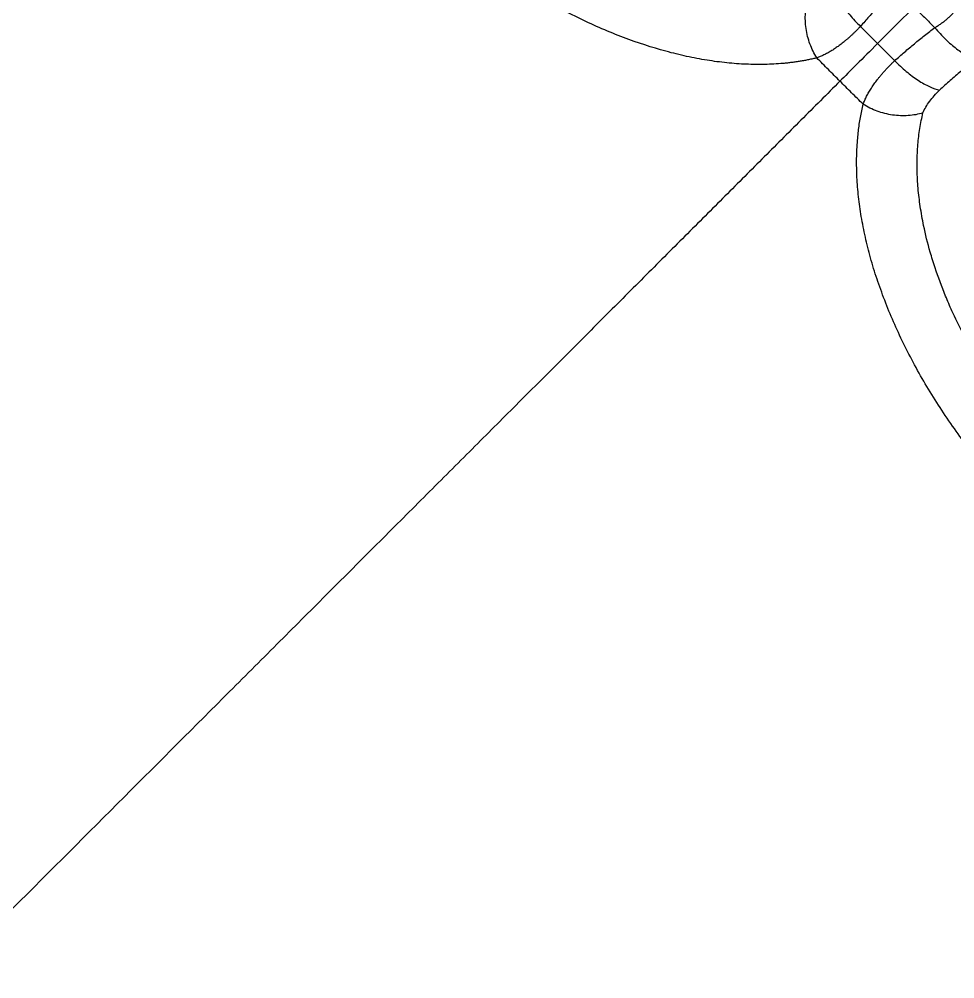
# Model space of a CAD drawing. Extents: x 0 to 84, y -21 to 126.
# Drawn here: x 62.348 to 66.518, y 55.958 to 60.236 of the extents above; entities that cross this region are included whole.
import ezdxf

# ---------------------------------------------------------------- set-up
doc = ezdxf.new("R2010")
doc.units = 0
doc.header["$MEASUREMENT"] = 0
doc.layers.add('1', color=4, linetype='Continuous')

# ---------------------------------------------------------------- blocks, each defined once
blk = doc.blocks.new('PRODIGY')
at = {"layer": '1', "color": 3, "linetype": 'Continuous', "lineweight": 25, "flags": 128}
blk.add_lwpolyline([(66.3369, 60.29), (66.2554, 60.2085), (66.1739, 60.127)], dxfattribs=at)
at = {"layer": '1', "color": 3, "linetype": 'Continuous', "lineweight": 25}
for points, knots in [([(65.9062, 66.8263), (66.0398, 66.6902), (66.3114, 66.4135), (66.7112, 66.0071), (67.0952, 65.617), (67.4487, 65.2582), (67.7716, 64.9305), (68.0462, 64.6519), (68.2761, 64.4186), (68.4654, 64.2264), (68.6359, 64.0533), (68.7883, 63.8985), (68.9326, 63.7518), (69.0977, 63.5839), (69.2992, 63.3791), (69.5434, 63.1306), (69.8182, 62.8509), (70.1236, 62.5399), (70.4595, 62.1977), (70.8181, 61.8321), (71.1983, 61.4444), (71.5992, 61.0358), (72.0275, 60.5996), (72.4687, 60.1506), (72.7675, 59.8472), (72.9142, 59.6983)], [0, 0, 0, 0, 0.057228, 0.116342, 0.171086, 0.221472, 0.267495, 0.309155, 0.33883, 0.365816, 0.390114, 0.411724, 0.431001, 0.451886, 0.482371, 0.517227, 0.556456, 0.600057, 0.648032, 0.700383, 0.753757, 0.811031, 0.872192, 0.937257, 1, 1, 1, 1]), ([(65.9031, 60.063), (65.897, 60.0615), (65.8849, 60.0587), (65.8665, 60.0548), (65.8479, 60.0513), (65.8292, 60.048), (65.8102, 60.0451), (65.7911, 60.0426), (65.7718, 60.0403), (65.7325, 60.0364), (65.6721, 60.0331), (65.5885, 60.034), (65.5025, 60.0402), (65.4137, 60.052), (65.3231, 60.0691), (65.1995, 60.0993), (65.0415, 60.1508), (64.8491, 60.2336), (64.657, 60.3366), (64.4681, 60.4584), (64.2856, 60.5968), (64.1123, 60.7496), (63.9507, 60.9145), (63.8275, 61.0597), (63.7371, 61.1791), (63.6735, 61.2701), (63.6144, 61.362), (63.5599, 61.4546), (63.5104, 61.5474), (63.4748, 61.6217), (63.4503, 61.6773), (63.4348, 61.7143), (63.4202, 61.7512), (63.4064, 61.7878), (63.398, 61.8122), (63.3938, 61.8243)], [0, 0, 0, 0, 0.00766, 0.015306, 0.022938, 0.030557, 0.038166, 0.045764, 0.053355, 0.060938, 0.091709, 0.122248, 0.153213, 0.183946, 0.215071, 0.24603, 0.308423, 0.371082, 0.433937, 0.496903, 0.559901, 0.622875, 0.685804, 0.748678, 0.78012, 0.811538, 0.843012, 0.874368, 0.905822, 0.937182, 0.949798, 0.962378, 0.974932, 0.987469, 1, 1, 1, 1]), ([(65.9662, 60.4038), (65.9692, 60.3899), (65.9745, 60.3746), (65.9895, 60.3422), (65.9991, 60.325), (66.0221, 60.2901), (66.0353, 60.2723), (66.0647, 60.2373), (66.0807, 60.22), (66.0976, 60.2036)], [0, 0, 0, 0, 0.25, 0.25, 0.5, 0.5, 0.75, 0.75, 1, 1, 1, 1]), ([(66.2447, 60.3824), (66.2389, 60.3747), (66.2273, 60.3593), (66.2096, 60.3365), (66.1916, 60.3138), (66.1734, 60.2914), (66.1549, 60.2691), (66.136, 60.2471), (66.117, 60.2252), (66.104, 60.2108), (66.0976, 60.2036)], [0, 0, 0, 0, 0.124555, 0.24921, 0.373977, 0.498871, 0.623906, 0.749097, 0.874457, 1, 1, 1, 1]), ([(65.9031, 60.063), (65.891, 60.0822), (65.8807, 60.1033), (65.8646, 60.1475), (65.8587, 60.1707), (65.852, 60.2174), (65.8511, 60.241), (65.8543, 60.2866), (65.8584, 60.3088), (65.8648, 60.3293)], [0, 0, 0, 0, 0.25, 0.25, 0.5, 0.5, 0.75, 0.75, 1, 1, 1, 1]), ([(66.3369, 60.29), (66.3522, 60.2748), (66.3675, 60.2595), (66.3983, 60.2287), (66.4138, 60.2132), (66.4293, 60.1978)], [0, 0, 0, 0, 0.5, 0.5, 1, 1, 1, 1]), ([(66.4293, 60.1978), (66.4318, 60.1993), (66.4367, 60.2024), (66.4438, 60.207), (66.4508, 60.2117), (66.4575, 60.2165), (66.464, 60.2212), (66.4703, 60.226), (66.4763, 60.2308), (66.4821, 60.2355), (66.4877, 60.2403), (66.493, 60.245), (66.4979, 60.2497), (66.5026, 60.2543), (66.507, 60.2588), (66.5111, 60.2633), (66.5149, 60.2677), (66.5171, 60.2706), (66.5183, 60.272)], [0, 0, 0, 0, 0.060903, 0.121923, 0.183081, 0.244399, 0.305896, 0.367595, 0.429515, 0.491677, 0.554101, 0.616805, 0.67981, 0.743135, 0.806798, 0.870818, 0.935213, 1, 1, 1, 1]), ([(66.0976, 60.2036), (66.0945, 60.2004), (66.0885, 60.1941), (66.0794, 60.1849), (66.0704, 60.1759), (66.0613, 60.1672), (66.0522, 60.1588), (66.0431, 60.1507), (66.034, 60.1429), (66.025, 60.1354), (66.0159, 60.1281), (66.0069, 60.1212), (65.9955, 60.1128), (65.9819, 60.1033), (65.9659, 60.0932), (65.95, 60.084), (65.9342, 60.0759), (65.9186, 60.0688), (65.9083, 60.0649), (65.9031, 60.063)], [0, 0, 0, 0, 0.0465715, 0.0930168, 0.1393444, 0.185563, 0.2316815, 0.2777088, 0.3236538, 0.3695255, 0.4153332, 0.4610858, 0.5067926, 0.5884608, 0.670271, 0.7522768, 0.8345316, 0.9170884, 1, 1, 1, 1]), ([(66.2505, 60.0506), (66.2577, 60.0571), (66.2721, 60.07), (66.294, 60.0891), (66.3161, 60.1079), (66.3383, 60.1265), (66.3608, 60.1447), (66.3834, 60.1627), (66.4062, 60.1804), (66.4216, 60.192), (66.4293, 60.1978)], [0, 0, 0, 0, 0.125544, 0.250903, 0.376094, 0.501129, 0.626023, 0.750791, 0.875445, 1, 1, 1, 1]), ([(66.4293, 60.1978), (66.4444, 60.1796), (66.4604, 60.1622), (66.493, 60.1307), (66.5096, 60.1164), (66.5421, 60.0921), (66.5581, 60.0821), (66.5881, 60.0668), (66.6022, 60.0617), (66.6148, 60.0592)], [0, 0, 0, 0, 0.25, 0.25, 0.5, 0.5, 0.75, 0.75, 1, 1, 1, 1]), ([(66.1739, 60.127), (66.141, 60.094), (66.1098, 60.0629), (66.0533, 60.0064), (66.0279, 59.981), (66.0064, 59.9594)], [0, 0, 0, 0, 0.5, 0.5, 1, 1, 1, 1]), ([(66.0064, 59.9594), (65.9892, 59.9766), (65.9547, 60.0111), (65.9204, 60.0456), (65.9031, 60.063)], [0, 0, 0, 0, 0.498353, 1, 1, 1, 1]), ([(66.6148, 60.0592), (66.6071, 60.0532), (66.5916, 60.041), (66.5684, 60.0222), (66.545, 60.0029), (66.5216, 59.9829), (66.498, 59.9623), (66.4743, 59.9411), (66.4586, 59.9266), (66.4507, 59.9193)], [0, 0, 0, 0, 0.1359883, 0.27424, 0.414771, 0.5575971, 0.7027338, 0.8501965, 1, 1, 1, 1]), ([(66.1099, 59.8562), (66.111, 59.8591), (66.1131, 59.8651), (66.1169, 59.874), (66.1209, 59.883), (66.1253, 59.8921), (66.13, 59.9012), (66.1351, 59.9104), (66.1406, 59.9196), (66.1463, 59.9288), (66.1525, 59.9381), (66.1589, 59.9474), (66.1657, 59.9567), (66.1728, 59.9661), (66.1802, 59.9754), (66.1879, 59.9848), (66.196, 59.9942), (66.2043, 60.0036), (66.213, 60.0131), (66.2219, 60.0225), (66.2311, 60.0319), (66.2406, 60.0413), (66.2472, 60.0475), (66.2505, 60.0506)], [0, 0, 0, 0, 0.047693, 0.095313, 0.14287, 0.190376, 0.23784, 0.285272, 0.332684, 0.380085, 0.427485, 0.474896, 0.522328, 0.56979, 0.617293, 0.664847, 0.712463, 0.760149, 0.807918, 0.855777, 0.903737, 0.951808, 1, 1, 1, 1]), ([(66.2505, 60.0506), (66.2669, 60.0338), (66.2842, 60.0177), (66.3192, 59.9884), (66.337, 59.9751), (66.372, 59.9522), (66.3891, 59.9426), (66.4215, 59.9276), (66.4368, 59.9223), (66.4507, 59.9193)], [0, 0, 0, 0, 0.25, 0.25, 0.5, 0.5, 0.75, 0.75, 1, 1, 1, 1]), ([(66.0064, 59.9594), (65.9484, 59.9015), (65.8905, 59.8435), (65.7745, 59.7275), (65.7164, 59.6695), (65.6001, 59.5531), (65.5417, 59.4948), (65.4238, 59.3769), (65.3644, 59.3174), (65.2433, 59.1964), (65.1817, 59.1348), (65.0575, 59.0105), (64.9949, 58.9479), (64.8691, 58.8222), (64.806, 58.7591), (64.6791, 58.6322), (64.6152, 58.5683), (64.4861, 58.4392), (64.4209, 58.3739), (64.2877, 58.2408), (64.2198, 58.1729), (64.0821, 58.0352), (64.0124, 57.9655), (63.8715, 57.8245), (63.8003, 57.7533), (63.6563, 57.6094), (63.5836, 57.5367), (63.4362, 57.3893), (63.3615, 57.3146), (63.1336, 57.0866), (62.9764, 56.9295), (62.6539, 56.6069), (62.4885, 56.4416), (62.1509, 56.1039), (61.9785, 55.9316), (61.6289, 55.582), (61.4516, 55.4047), (61.0942, 55.0473), (60.9141, 54.8671), (60.5532, 54.5063), (60.3727, 54.3258), (60.0128, 53.9659), (59.8335, 53.7866), (59.4771, 53.4302), (59.3001, 53.2531), (58.9488, 52.9019), (58.7746, 52.7277), (58.6013, 52.5544)], [0, 0, 0, 0, 0.03125, 0.03125, 0.0625, 0.0625, 0.09375, 0.09375, 0.125, 0.125, 0.15625, 0.15625, 0.1875, 0.1875, 0.21875, 0.21875, 0.25, 0.25, 0.28125, 0.28125, 0.3125, 0.3125, 0.34375, 0.34375, 0.375, 0.375, 0.40625, 0.40625, 0.4375, 0.4375, 0.5, 0.5, 0.5625, 0.5625, 0.625, 0.625, 0.6875, 0.6875, 0.75, 0.75, 0.8125, 0.8125, 0.875, 0.875, 0.9375, 0.9375, 1, 1, 1, 1]), ([(66.1099, 59.8562), (66.0926, 59.8734), (66.058, 59.9078), (66.0235, 59.9423), (66.0064, 59.9594)], [0, 0, 0, 0, 0.501432, 1, 1, 1, 1]), ([(66.3763, 59.8179), (66.3835, 59.8357), (66.3937, 59.853), (66.4187, 59.8866), (66.4334, 59.9029), (66.4507, 59.9193)], [0, 0, 0, 0, 0.5, 0.5, 1, 1, 1, 1]), ([(67.8713, 57.3468), (67.8645, 57.3492), (67.851, 57.3538), (67.8308, 57.3611), (67.8104, 57.3686), (67.79, 57.3765), (67.7696, 57.3846), (67.749, 57.393), (67.7284, 57.4017), (67.7078, 57.4107), (67.6632, 57.4306), (67.5943, 57.4636), (67.5015, 57.5132), (67.4089, 57.5676), (67.317, 57.6267), (67.226, 57.6902), (67.1066, 57.7806), (66.9614, 57.9038), (66.7967, 58.0656), (66.6438, 58.2388), (66.5052, 58.4212), (66.3835, 58.61), (66.2806, 58.8022), (66.2115, 58.9626), (66.1668, 59.0896), (66.1387, 59.1835), (66.116, 59.2762), (66.0989, 59.3668), (66.0871, 59.4556), (66.0809, 59.5416), (66.08, 59.6252), (66.0836, 59.6895), (66.0885, 59.7365), (66.0925, 59.7672), (66.0974, 59.7973), (66.1031, 59.8271), (66.1076, 59.8465), (66.1099, 59.8562)], [0, 0, 0, 0, 0.006942, 0.0138895, 0.0208442, 0.0278075, 0.0347813, 0.0417672, 0.0487667, 0.0557817, 0.0628137, 0.0941423, 0.125626, 0.1570087, 0.1884558, 0.2198947, 0.2513092, 0.3141848, 0.3771211, 0.4400916, 0.503071, 0.5660355, 0.6288824, 0.6915444, 0.7227308, 0.753968, 0.784926, 0.8160528, 0.846789, 0.8777521, 0.9082907, 0.9390627, 0.9511987, 0.9633551, 0.9755372, 0.9877504, 1, 1, 1, 1]), ([(66.3762, 59.8179), (66.3557, 59.8115), (66.3335, 59.8074), (66.2879, 59.8042), (66.2643, 59.8051), (66.2176, 59.8118), (66.1945, 59.8176), (66.1502, 59.8338), (66.1291, 59.8441), (66.1099, 59.8562)], [0, 0, 0, 0, 0.25, 0.25, 0.5, 0.5, 0.75, 0.75, 1, 1, 1, 1]), ([(67.9253, 57.6063), (67.9186, 57.6086), (67.9051, 57.6132), (67.8849, 57.6205), (67.8646, 57.6281), (67.8443, 57.6359), (67.824, 57.6441), (67.8036, 57.6526), (67.7832, 57.6614), (67.7627, 57.6704), (67.7423, 57.6798), (67.7218, 57.6894), (67.7014, 57.6994), (67.6809, 57.7096), (67.6604, 57.7201), (67.6399, 57.7308), (67.6195, 57.7419), (67.5863, 57.7602), (67.525, 57.7957), (67.4331, 57.854), (67.3456, 57.9161), (67.2707, 57.9737), (67.2035, 58.0284), (67.1025, 58.1168), (66.9784, 58.2388), (66.8441, 58.3913), (66.7166, 58.5593), (66.6209, 58.71), (66.5513, 58.8386), (66.5096, 58.9252), (66.468, 59.0218), (66.4354, 59.1095), (66.4029, 59.2145), (66.3839, 59.2914), (66.371, 59.3584), (66.3642, 59.4003), (66.3587, 59.4416), (66.3545, 59.4824), (66.3517, 59.5226), (66.3502, 59.5621), (66.35, 59.601), (66.3511, 59.6391), (66.3535, 59.6765), (66.3572, 59.7132), (66.3623, 59.7489), (66.3685, 59.784), (66.3737, 59.8066), (66.3762, 59.8179)], [0, 0, 0, 0, 0.007852, 0.015705, 0.023558, 0.031413, 0.039268, 0.047123, 0.05498, 0.062836, 0.070694, 0.078552, 0.08641, 0.094269, 0.102128, 0.109988, 0.117848, 0.125708, 0.148292, 0.1886, 0.232542, 0.251499, 0.278559, 0.314418, 0.377328, 0.440223, 0.5031, 0.574879, 0.610739, 0.646548, 0.67097, 0.717986, 0.744143, 0.789102, 0.805463, 0.821801, 0.838117, 0.854411, 0.870682, 0.88693, 0.903155, 0.919356, 0.935532, 0.951685, 0.967813, 0.983918, 1, 1, 1, 1])]:
    blk.add_open_spline(points, degree=3, knots=knots, dxfattribs=at)
for points in [[(66.0976, 60.2036), (66.123, 60.178), (66.1485, 60.1525), (66.1739, 60.127)], [(66.1739, 60.127), (66.1994, 60.1015), (66.225, 60.0761), (66.2505, 60.0506)]]:
    blk.add_open_spline(points, degree=3, dxfattribs=at)

msp = doc.modelspace()

# ---------------------------------------------------------------- block references
at = {"layer": '1'}
msp.add_blockref('PRODIGY', (0, 0), dxfattribs=at)

doc.saveas('drawing.dxf')
